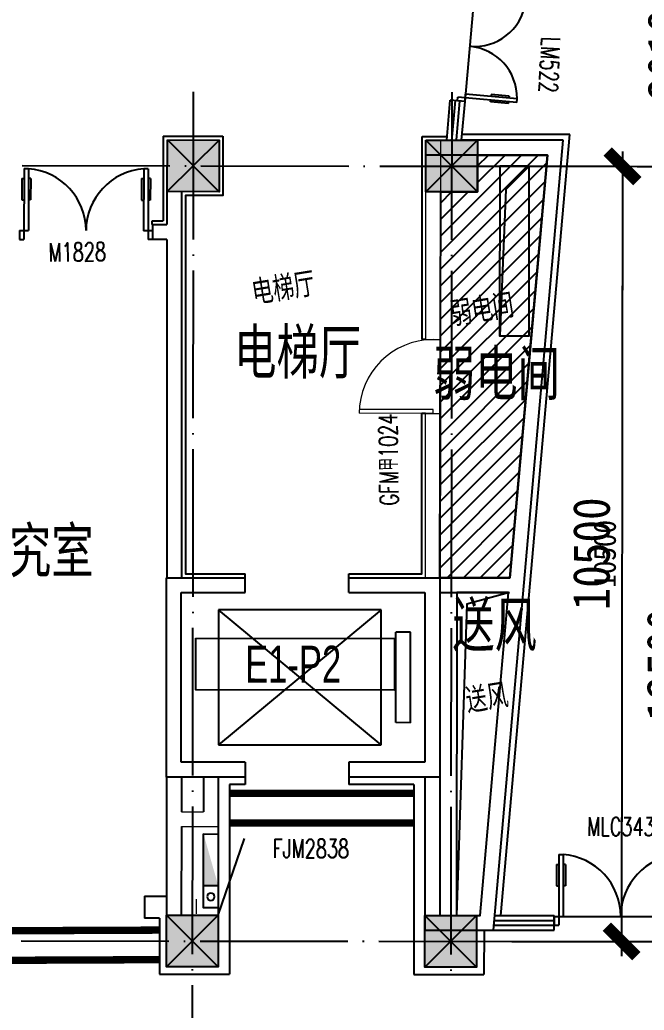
# Model space of a CAD drawing. Header units: millimetres. Extents: x 347599 to 1495443, y -100002 to 152717.
# Drawn here: x 1404402 to 1412855, y 38606 to 52021 of the extents above; entities that cross this region are included whole.
import ezdxf
from ezdxf.enums import TextEntityAlignment as Align

# ---------------------------------------------------------------- set-up
doc = ezdxf.new("R2010")
doc.units = ezdxf.units.MM
doc.header["$LTSCALE"] = 1000
doc.header["$PDMODE"] = 1
for name, pattern in [('E-RG-1F$0$$0$DOTE', [2.42, 2, -0.2, 0.02, -0.2]), ('E1-RI-1F$0$DASH', [0.35, 0.25, -0.1]), ('XRE2$0$HIDDEN', [0.375, 0.25, -0.125])]:
    doc.linetypes.add(name, pattern=pattern)
doc.layers.get('0').update_dxf_attribs({"linetype": 'CONTINUOUS'})
doc.layers.get('Defpoints').update_dxf_attribs({"linetype": 'CONTINUOUS'})
for name, color, linetype in [('00外装饰面', 21, 'CONTINUOUS'), ('A-------', 18, 'CONTINUOUS'), ('A-SYMB-DOOR', 13, 'CONTINUOUS'), ('A-SYMB-DOOR1', 4, 'CONTINUOUS'), ('A-设备', 253, 'CONTINUOUS'), ('A—墙体', 7, 'CONTINUOUS'), ('A—设备管丼、主管符号', 50, 'CONTINUOUS'), ('A—轴线、尺寸', 1, 'CONTINUOUS'), ('A—门窗', 135, 'CONTINUOUS'), ('E1-RI-1F$0$$10$A-DIMS-100', 1, 'CONTINUOUS'), ('E1-RI-1F$0$0P-FE-FH-F', 141, 'CONTINUOUS'), ('E1-RI-1F$0$0P-FE-HY', 141, 'CONTINUOUS'), ('E1-RI-1F$0$0P-TE-D0-A', 1, 'CONTINUOUS'), ('I—平面—文字', 40, 'CONTINUOUS'), ('I—平面—文字（放大1：100）', 40, 'XRE2$0$HIDDEN'), ('I—平面—消防设施', 10, 'CONTINUOUS'), ('I—平面—装饰面层线', 192, 'CONTINUOUS'), ('I—平面—门', 22, 'CONTINUOUS'), ('XRE1$0$A-SYMB', 4, 'CONTINUOUS'), ('XRE1$0$A-SYMB-NUMB-T', 4, 'CONTINUOUS'), ('轴线100', 1, 'CONTINUOUS')]:
    doc.layers.add(name, color=color, linetype=linetype)
for name, color, linetype, lineweight in [('E1-RI-1F$0$A-DOOR', 32, 'CONTINUOUS', 5), ('E1-RI-1F$0$A-DOOR-FRAM', 2, 'CONTINUOUS', 9), ('E1-RI-1F$0$A-DOOR-GLAZ', 1, 'CONTINUOUS', 5), ('E1-RI-1F$0$A-WALL', 7, 'CONTINUOUS', 5), ('E1-RV-1F$0$$2$A-WALL', 7, 'CONTINUOUS', 5), ('E1-RV-1F$0$A-WALL', 7, 'CONTINUOUS', 5)]:
    doc.layers.add(name, color=color, linetype=linetype, lineweight=lineweight)
doc.styles.add('ARIAL', font='simhei.ttf', dxfattribs={"width": 0.9})
doc.styles.add('ECADI-TXT', font='simplex.shx', dxfattribs={"bigfont": 'hztxt.shx'})
doc.styles.add('XD2008', font='simhei.ttf', dxfattribs={"width": 0.7})
doc.styles.add('XRE1$0$ECADI-TXT', font='simplex.shx', dxfattribs={"bigfont": 'hztxt.shx'})
doc.styles.add('幼圆', font='SIMYOU_0.TTF', dxfattribs={"width": 0.7})
doc.dimstyles.new('200', dxfattribs={"dimscale": 200, "dimtxt": 2.5, "dimasz": 2, "dimexe": 1, "dimexo": 1, "dimgap": 0.8, "dimtad": 1, "dimdec": 0, "dimdsep": 46, "dimtxsty": 'ARIAL', "dimblk1": 'ARCHTICK', "dimblk2": 'ARCHTICK', "dimsah": 1, "dimcen": -0.9, "dimdle": 1, "dimclrd": 256, "dimclre": 256, "dimclrt": 40, "dimaunit": 1, "dimadec": 0, "dimazin": 0, "dimtfac": 0.35, "dimtdec": 0, "dimtix": 1, "dimtmove": 2, "dimatfit": 3, "dimldrblk": 'ARCHTICK', "dimfxl": 0, "dimtvp": 0.8, "dimtolj": 1, "dimtzin": 0, "dimarcsym": 0})
doc.dimstyles.new('副本 100', dxfattribs={"dimscale": 100, "dimtxt": 2.5, "dimasz": 2, "dimexe": 1, "dimexo": 1, "dimgap": 0.8, "dimtad": 1, "dimdec": 0, "dimdsep": 46, "dimtxsty": 'ARIAL', "dimblk1": 'ARCHTICK', "dimblk2": 'ARCHTICK', "dimsah": 1, "dimcen": -0.9, "dimdle": 1, "dimclrd": 256, "dimclre": 256, "dimclrt": 40, "dimaunit": 1, "dimadec": 0, "dimazin": 0, "dimtfac": 0.35, "dimtdec": 0, "dimtix": 1, "dimtmove": 2, "dimatfit": 3, "dimldrblk": 'ARCHTICK', "dimfxl": 0, "dimtvp": 0.8, "dimtolj": 1, "dimtzin": 0, "dimarcsym": 0})

# ---------------------------------------------------------------- blocks, each defined once
blk = doc.blocks.new('E1-RI-1F$0$$DORLIB2D$00000011')
for p, q in [((-0.4667, 0.4709), (-0.4667, -0.0625)), ((-0.4667, 0.4709), (-0.4333, 0.4709)), ((-0.4333, 0.4709), (-0.4333, 0.0042)), ((0.4333, 0.4709), (0.4333, 0.0042)), ((0.4667, 0.4709), (0.4333, 0.4709)), ((0.4667, 0.4709), (0.4667, -0.0625)), ((-0.4833, 0.3962), (-0.4833, 0.2346)), ((-0.4833, 0.3962), (-0.4667, 0.3962)), ((-0.4167, 0.3962), (-0.4333, 0.3962)), ((-0.4167, 0.3962), (-0.4167, 0.2346)), ((0.4167, 0.3962), (0.4167, 0.2346)), ((0.4167, 0.3962), (0.4333, 0.3962)), ((0.4833, 0.3962), (0.4667, 0.3962)), ((0.4833, 0.3962), (0.4833, 0.2346)), ((-0.4833, 0.2346), (-0.4667, 0.2346)), ((-0.4167, 0.2346), (-0.4333, 0.2346)), ((0.4167, 0.2346), (0.4333, 0.2346)), ((0.4833, 0.2346), (0.4667, 0.2346)), ((-0.5, 0.0042), (-0.4333, 0.0042)), ((-0.5, 0.0042), (-0.5, -0.0625)), ((0.5, 0.0042), (0.4333, 0.0042)), ((0.5, 0.0042), (0.5, -0.0625)), ((-0.5, -0.0625), (-0.4667, -0.0625)), ((0.5, -0.0625), (0.4667, -0.0625))]:
    blk.add_line(p, q)
for centre, start, end in [((-0.4667, 0.0042), 0, 85.90396), ((0.4667, 0.0042), 94.09604, 180)]:
    blk.add_arc(centre, 0.4667, start, end)
blk = doc.blocks.new('E1-RI-1F$0$SINGLE-FLUSH_VISION_-_36__')
at = {"layer": 'E1-RI-1F$0$A-DOOR'}
for p, q in [((406, -76), (406, -1075)), ((457, -76), (406, -76)), ((457, -76), (457, -1076))]:
    blk.add_line(p, q, dxfattribs=at)
blk.add_arc((457, -76), 1000, 180, 270, dxfattribs=at)
blk = doc.blocks.new('E1-RI-1F$0$XFX-BX')
blk.add_lwpolyline([(0, 0), (0, 200), (700, 200), (700, 0)], close=True)
blk.add_solid([(0, 0), (0, 0), (700, 0), (700, 200)])
blk = doc.blocks.new('E1-RI-1F$0$AEQE')
at = {"layer": 'E1-RI-1F$0$0P-FE-FH-F'}
blk.add_circle((11709503, -6156376), 50, dxfattribs=at)
at = {"layer": 'E1-RI-1F$0$0P-TE-D0-A'}
blk.add_lwpolyline([(11709777, -6157187), (11709570, -6156209), (11709374, -6156250), (11709581, -6157228)], close=True, dxfattribs=at)
at = {"layer": 'E1-RI-1F$0$0P-FE-HY', "xscale": -0.9999999999999996, "rotation": 281.977062229859}
blk.add_blockref('E1-RI-1F$0$XFX-BX', (11709582, -6157228), dxfattribs=at)
blk = doc.blocks.new('_ArchTick')
at = {"color": 0, "linetype": 'ByBlock', "const_width": 0.4}
blk.add_lwpolyline([(-0.5, -0.5), (0.5, 0.5)], dxfattribs=at)
blk = doc.blocks.new('*D202')
at = {"layer": 'A—轴线、尺寸', "linetype": 'ByBlock', "lineweight": -2}
for p, q in [((1412562, 50237), (1412549, 39337)), ((1411177, 50038), (1412762, 50036)), ((1411164, 39538), (1412749, 39537))]:
    blk.add_line(p, q, dxfattribs=at)
at = {"layer": 'Defpoints', "color": 0, "linetype": 'ByBlock'}
for p in [(1410977, 50039), (1410964, 39539), (1412549, 39537)]:
    blk.add_point(p, dxfattribs=at)
at = {"layer": 'A—轴线、尺寸', "linetype": 'ByBlock', "lineweight": -2, "xscale": 400, "yscale": 400, "zscale": 400}
for p, rotation in [((1412562, 50037), 89.93222881953976), ((1412549, 39537), 269.9322288195398)]:
    blk.add_blockref('_ArchTick', p, dxfattribs=dict(at, rotation=rotation))
at = {"layer": 'A—轴线、尺寸', "color": 40, "linetype": 'ByBlock', "insert": (1412143, 44787), "char_height": 500, "attachment_point": 5, "rotation": 89.9322, "style": 'ARIAL'}
blk.add_mtext('\\A1;10500', dxfattribs=at)
blk = doc.blocks.new('*D230')
at = {"layer": 'A—轴线、尺寸', "linetype": 'ByBlock', "lineweight": -2}
for p, q in [((1413562, 50236), (1413545, 36336)), ((1410677, 50039), (1413762, 50035)), ((1410661, 36539), (1413746, 36535))]:
    blk.add_line(p, q, dxfattribs=at)
at = {"layer": 'Defpoints', "color": 0, "linetype": 'ByBlock'}
for p in [(1410477, 50039), (1410461, 36539), (1413546, 36536)]:
    blk.add_point(p, dxfattribs=at)
at = {"layer": 'A—轴线、尺寸', "linetype": 'ByBlock', "lineweight": -2, "xscale": 400, "yscale": 400, "zscale": 400}
for p, rotation in [((1413562, 50036), 89.93222881953976), ((1413546, 36536), 269.9322288195398)]:
    blk.add_blockref('_ArchTick', p, dxfattribs=dict(at, rotation=rotation))
at = {"layer": 'A—轴线、尺寸', "color": 40, "linetype": 'ByBlock', "insert": (1413141, 43286), "char_height": 500, "attachment_point": 5, "rotation": 89.9322, "style": 'ARIAL'}
blk.add_mtext('\\A1;13500', dxfattribs=at)
blk = doc.blocks.new('*D327')
at = {"layer": 'A—轴线、尺寸', "linetype": 'ByBlock', "lineweight": -2}
for p, q in [((1413566, 49836), (1413566, 53255)), ((1413086, 53055), (1413766, 53055)), ((1412762, 50036), (1413766, 50036))]:
    blk.add_line(p, q, dxfattribs=at)
at = {"layer": 'Defpoints', "color": 0, "linetype": 'ByBlock'}
for p in [(1412886, 53055), (1413566, 53055), (1412562, 50036)]:
    blk.add_point(p, dxfattribs=at)
at = {"layer": 'A—轴线、尺寸', "linetype": 'ByBlock', "lineweight": -2, "xscale": 400, "yscale": 400, "zscale": 400}
for p, rotation in [((1413566, 53055), 90), ((1413566, 50036), 270)]:
    blk.add_blockref('_ArchTick', p, dxfattribs=dict(at, rotation=rotation))
at = {"layer": 'A—轴线、尺寸', "color": 40, "linetype": 'ByBlock', "insert": (1413153, 51546), "char_height": 500, "attachment_point": 5, "rotation": 90, "style": 'ARIAL'}
blk.add_mtext('\\A1;3018', dxfattribs=at)
blk = doc.blocks.new('ECADI-TAG-DOOR')
blk = doc.blocks.new('XRE1$0$ECADI-TAG-CODE')
at = {"layer": 'XRE1$0$A-SYMB-NUMB-T', "color": 1}
blk.add_lwpolyline([(0.92, 3.5), (14.352, 3.5), (14.352, 0), (0.92, 0)], close=True, dxfattribs=at)
at = {"layer": 'XRE1$0$A-SYMB-NUMB-T', "style": 'XRE1$0$ECADI-TXT', "width": 0.7}
blk.add_attdef('CODE', text='', height=2.5, dxfattribs=at).set_placement((7.5, 1.75), align=Align.MIDDLE_CENTER)
blk = doc.blocks.new('E1-RI-1F$0$SLIDING-4_PANEL_NO_TRIM_NO')
at = {"layer": 'E1-RI-1F$0$A-DOOR'}
for p, q in [((102, 226), (0, 226)), ((0, 226), (0, 175)), ((0, 175), (102, 175)), ((102, 175), (102, 226)), ((635, 175), (533, 175)), ((533, 175), (533, 125)), ((635, 125), (635, 175)), ((1575, 175), (1575, 226)), ((1575, 226), (1676, 226)), ((1676, 175), (1575, 175)), ((1676, 226), (1676, 175)), ((2108, 125), (2108, 175)), ((2108, 175), (2210, 175)), ((2210, 175), (2210, 125)), ((533, 125), (635, 125)), ((1168, 125), (1067, 125)), ((1067, 125), (1067, 74)), ((1067, 74), (1168, 74)), ((1168, 74), (1168, 125)), ((1625, 74), (1524, 74)), ((1524, 74), (1524, 23)), ((1524, 23), (1625, 23)), ((1625, 23), (1625, 74)), ((2210, 125), (2108, 125)), ((2641, 74), (2641, 125)), ((2641, 125), (2743, 125)), ((2743, 74), (2641, 74)), ((2743, 125), (2743, 74)), ((3098, 23), (3098, 74)), ((3098, 74), (3200, 74)), ((3200, 23), (3098, 23)), ((3200, 74), (3200, 23))]:
    blk.add_line(p, q, dxfattribs=at)
at = {"layer": 'E1-RI-1F$0$A-DOOR-FRAM'}
for p, q in [((-3200, 175), (-3200, 51)), ((-3200, 102), (-3200, -23))]:
    blk.add_line(p, q, dxfattribs=at)
at = {"layer": 'E1-RI-1F$0$A-DOOR-GLAZ'}
for p, q in [((102, 201), (1575, 201)), ((635, 150), (2108, 150)), ((1168, 99), (2641, 99)), ((1625, 48), (3098, 48))]:
    blk.add_line(p, q, dxfattribs=at)
blk = doc.blocks.new('*D450')
at = {"layer": 'Defpoints', "color": 0, "linetype": 'Continuous'}
for p in [(1410977, 50039), (1410964, 39539), (1412549, 39537)]:
    blk.add_point(p, dxfattribs=at)
at = {"layer": '轴线100', "linetype": 'Continuous', "lineweight": -2}
for p, q in [((1411077, 50038), (1412662, 50037)), ((1412562, 50137), (1412549, 39437)), ((1411064, 39539), (1412649, 39537))]:
    blk.add_line(p, q, dxfattribs=at)
at = {"layer": '轴线100', "linetype": 'Continuous', "lineweight": -2, "xscale": 200, "yscale": 200, "zscale": 200}
for p, rotation in [((1412562, 50037), 89.93222881953983), ((1412549, 39537), 269.9322288195398)]:
    blk.add_blockref('_ArchTick', p, dxfattribs=dict(at, rotation=rotation))
at = {"layer": '轴线100', "color": 40, "linetype": 'Continuous', "insert": (1412324, 44787), "char_height": 300, "attachment_point": 5, "rotation": 89.9322, "style": 'ARIAL'}
blk.add_mtext('\\A1;10500', dxfattribs=at)
blk = doc.blocks.new('*D478')
at = {"layer": 'Defpoints', "color": 0, "linetype": 'Continuous'}
for p in [(1410477, 50039), (1410461, 36539), (1413546, 36536)]:
    blk.add_point(p, dxfattribs=at)
at = {"layer": '轴线100', "linetype": 'Continuous', "lineweight": -2}
for p, q in [((1410577, 50039), (1413662, 50035)), ((1413562, 50136), (1413545, 36436)), ((1410561, 36539), (1413646, 36535))]:
    blk.add_line(p, q, dxfattribs=at)
at = {"layer": '轴线100', "linetype": 'Continuous', "lineweight": -2, "xscale": 200, "yscale": 200, "zscale": 200}
for p, rotation in [((1413562, 50036), 89.93222881953983), ((1413546, 36536), 269.9322288195398)]:
    blk.add_blockref('_ArchTick', p, dxfattribs=dict(at, rotation=rotation))
at = {"layer": '轴线100', "color": 40, "linetype": 'Continuous', "insert": (1413322, 43286), "char_height": 300, "attachment_point": 5, "rotation": 89.9322, "style": 'ARIAL'}
blk.add_mtext('\\A1;13500', dxfattribs=at)

msp = doc.modelspace()

# ---------------------------------------------------------------- hatches: boundary and pattern name
at = {"layer": 'A-------'}
for points in [[(1406399.9, 50393.7), (1407099.9, 50392.9), (1407099.1, 49692.9), (1406399.1, 49693.7)], [(1409899.6, 50389.5), (1410599.6, 50388.7), (1410598.7, 49688.7), (1409898.7, 49689.5)], [(1406387.5, 39893.7), (1407087.5, 39892.9), (1407086.7, 39192.9), (1406386.7, 39193.7)], [(1409887.1, 39889.6), (1410587.1, 39888.7), (1410586.3, 39188.7), (1409886.3, 39189.6)]]:
    msp.add_hatch(color=256, dxfattribs=at).paths.add_polyline_path(points)
at = {"layer": 'A-设备'}
h = msp.add_hatch(dxfattribs=at)
h.set_pattern_fill('ANSI31', color=253, scale=50, style=0)
h.set_pattern_definition([(45, (1000000, 0), (-112.2532, 112.2532), [])])
h.paths.add_polyline_path([(1410100.2, 49689.3), (1410598.7, 49688.7), (1410598.7, 50189.5), (1411544, 50189.5), (1411037.9, 44464.6), (1410087.5, 44464.6)])

# ---------------------------------------------------------------- linework, layer by layer
at = {"elevation": 0}
for points in [[(1406399.9, 50393.7), (1407099.9, 50392.9), (1407099.1, 49692.9), (1406399.1, 49693.7)], [(1409899.6, 50389.5), (1410599.6, 50388.7), (1410598.7, 49688.7), (1409898.7, 49689.5)], [(1406387.5, 39893.7), (1407087.5, 39892.9), (1407086.7, 39192.9), (1406386.7, 39193.7)], [(1409887.1, 39889.6), (1410587.1, 39888.7), (1410586.3, 39188.7), (1409886.3, 39189.6)]]:
    msp.add_lwpolyline(points, close=True, dxfattribs=at)
at = {"layer": '00外装饰面', "linetype": 'ByBlock', "ltscale": 5}
for p, q in [((1411847.6, 50469.5), (1410390, 50469.5)), ((1410915.2, 39889.6), (1411847.6, 50469.5))]:
    msp.add_line(p, q, dxfattribs=at)
at = {"layer": 'A-设备', "color": 253, "elevation": 0}
msp.add_lwpolyline([(1410100.2, 49689.3), (1410598.7, 49688.7), (1410598.7, 50189.5), (1411544, 50189.5), (1411037.9, 44464.6), (1410087.5, 44464.6), (1410100.2, 49689.3)], close=True, dxfattribs=at)
at = {"layer": 'A—墙体'}
for p, q in [((1411760.2, 50389.5), (1410382.9, 50389.5)), ((1410817.3, 39689.6), (1411760.2, 50389.5)), ((1411544, 50189.5), (1409899.4, 50189.5)), ((1411325.5, 47718), (1411544, 50189.5)), ((1406392.5, 49693.1), (1406392.5, 49246.9)), ((1406593.3, 49692.9), (1406592.5, 44464)), ((1406198.6, 49246.8), (1406198.3, 49043.9)), ((1406198.6, 49246.8), (1406392.5, 49246.9)), ((1406392.5, 49043.7), (1406198.3, 49043.9)), ((1406392.5, 49043.7), (1406392.5, 44464.6)), ((1411037.9, 44464.6), (1411325.5, 47718)), ((1406387.5, 41764.6), (1406387.5, 44464.6)), ((1406387.5, 44464.6), (1407455.1, 44464.6)), ((1407455.1, 44264.6), (1407455.1, 44464.6)), ((1408855.1, 44464.6), (1410087.5, 44464.6)), ((1408855.1, 44264.6), (1408855.1, 44464.6)), ((1410087.5, 44464.6), (1411037.9, 44464.6)), ((1410087.5, 44464.6), (1410087.5, 41764.6)), ((1406587.5, 41964.6), (1406587.5, 44264.6)), ((1406587.5, 44264.6), (1407455.1, 44264.6)), ((1408855.1, 44264.6), (1409887.5, 44264.6)), ((1409887.5, 44264.6), (1409887.5, 41964.6)), ((1410087.5, 44264.6), (1411020.2, 44264.6)), ((1410633.4, 39889.6), (1411020.2, 44264.6)), ((1407455.1, 41964.6), (1406587.5, 41964.6)), ((1407455.1, 41964.6), (1407455.1, 41764.6)), ((1409887.5, 41964.6), (1408855.1, 41964.6)), ((1408855.1, 41964.6), (1408855.1, 41764.6)), ((1406389.1, 41764.6), (1406387.5, 39893.7)), ((1407455.1, 41764.6), (1406387.5, 41764.6)), ((1406589.7, 41764.6), (1406589.1, 41293.5)), ((1406889.7, 41764.5), (1406889.2, 41293.1)), ((1407089.7, 41764.2), (1407087.5, 39892.9)), ((1410087.5, 41764.6), (1408855.1, 41764.6)), ((1409887.2, 41764.6), (1409887.2, 39689.6)), ((1410087.2, 41764.6), (1410087.2, 39889.6)), ((1406588.9, 41093.5), (1406587.5, 39893.5)), ((1410087.2, 39889.6), (1410633.4, 39889.6)), ((1409887.2, 39689.6), (1410817.3, 39689.6))]:
    msp.add_line(p, q, dxfattribs=at)
at = {"layer": 'A—设备管丼、主管符号'}
for p, q in [((1409292.5, 42201), (1407090.8, 44027.7)), ((1409292.5, 44027.2), (1407090.8, 44027.7)), ((1407090.8, 44027.7), (1407090.8, 42201.5)), ((1409292.5, 42201), (1407090.8, 44027.7)), ((1409292.5, 44027.2), (1407090.8, 44027.7)), ((1407090.8, 44027.7), (1407090.8, 42201.5)), ((1409292.5, 44027.2), (1407090.8, 42201.5)), ((1409292.5, 44027.2), (1407090.8, 42201.5)), ((1409292.5, 42201), (1409292.5, 44027.2)), ((1409292.5, 42201), (1409292.5, 44027.2)), ((1409692.4, 43727.1), (1409492.4, 43727.2)), ((1409492.6, 42501), (1409492.4, 43727.2)), ((1409692.4, 43727.1), (1409492.4, 43727.2)), ((1409492.6, 42501), (1409492.4, 43727.2)), ((1409692.6, 42500.9), (1409692.4, 43727.1)), ((1409692.6, 42500.9), (1409692.4, 43727.1)), ((1409692.6, 42500.9), (1409492.6, 42501)), ((1409692.6, 42500.9), (1409492.6, 42501)), ((1407090.8, 42201.5), (1409292.5, 42201)), ((1407090.8, 42201.5), (1409292.5, 42201))]:
    msp.add_line(p, q, dxfattribs=at)
msp.add_lwpolyline([(1411296.4, 50037.4), (1410899.2, 50038.7), (1410896.4, 47738.3), (1411296.4, 47738.7)], close=True, dxfattribs=at)
for points in [[(1411296.4, 50037.4), (1410981.6, 49723.7), (1410899.2, 47738.7)], [(1411020.1, 44263.5), (1410318, 44264.6), (1410312.7, 39887.8), (1410633.4, 39889.6), (1411020.1, 44263.5)], [(1411029.5, 44263.5), (1410454.2, 44105.3), (1410312.7, 39887.8)]]:
    msp.add_lwpolyline(points, dxfattribs=at)
at = {"layer": 'A—轴线、尺寸', "linetype": 'E-RG-1F$0$$0$DOTE'}
for p, q in [((1406750.7, 51043.3), (1406730.7, 34142.9)), ((1410250.3, 51039.1), (1410236.2, 39089.2)), ((1370554.3, 50086.1), (1417694.4, 50030.3)), ((1370541.9, 39586.1), (1414821.8, 39533.7))]:
    msp.add_line(p, q, dxfattribs=at)
at = {"layer": 'A—门窗'}
for p, q in [((1410182.1, 50389.5), (1410230.1, 50932.4)), ((1410429.3, 50914.8), (1410230.1, 50932.4)), ((1410251.9, 50383.4), (1410299.9, 50926.2)), ((1410313.2, 50395.7), (1410359.6, 50921)), ((1410382.9, 50389.5), (1410429.3, 50914.8)), ((1410835, 39889.6), (1411638, 39889.6)), ((1411638, 39689.6), (1411638, 39889.6)), ((1410823.2, 39756.2), (1411638, 39756.2)), ((1410829.1, 39822.9), (1411638, 39822.9)), ((1410817.3, 39689.6), (1411638, 39689.6))]:
    msp.add_line(p, q, dxfattribs=at)
at = {"layer": 'Defpoints'}
for p, q in [((1406399.1, 49693.7, 0), (1407099.9, 50392.9, 0)), ((1406399.9, 50393.7, 0), (1407099.1, 49692.9, 0)), ((1409898.7, 49689.5, 0), (1410599.6, 50388.7, 0)), ((1409899.6, 50389.5, 0), (1410598.7, 49688.7, 0)), ((1406386.7, 39193.7, 0), (1407087.5, 39892.9, 0)), ((1406387.5, 39893.7, 0), (1407086.7, 39192.9, 0)), ((1409886.3, 39189.6, 0), (1410587.1, 39888.7, 0)), ((1409887.1, 39889.6, 0), (1410586.3, 39188.7, 0))]:
    msp.add_line(p, q, dxfattribs=at)
at = {"layer": 'E1-RI-1F$0$$10$A-DIMS-100'}
msp.add_line((1410094.1, 44464.6), (1410096.7, 46689.5), dxfattribs=at)
at = {"layer": 'E1-RI-1F$0$A-WALL'}
for p, q in [((1409897.9, 47689.5), (1409901.1, 50389.5)), ((1410097.9, 47689.3), (1410101.1, 50389.3)), ((1409897.9, 47689.5), (1410097.9, 47689.3)), ((1409894.1, 44464.6), (1409896.7, 46689.8)), ((1409896.7, 46689.8), (1410096.7, 46689.5)), ((1406589.1, 41293.5), (1406889.2, 41293.1)), ((1406588.9, 41093.5), (1407088.9, 41092.9)), ((1406387.5, 39893.7), (1407087.5, 39892.9))]:
    msp.add_line(p, q, dxfattribs=at)
at = {"layer": 'E1-RV-1F$0$$2$A-WALL'}
for p, q in [((1406387.5, 41764.6), (1406387.5, 44464.6)), ((1406387.5, 44464.6), (1407455.1, 44464.6)), ((1408855.1, 44464.6), (1410087.5, 44464.6)), ((1410087.5, 44464.6), (1410087.5, 41764.6)), ((1406587.5, 41964.6), (1406587.5, 44264.6)), ((1408855.1, 44264.6), (1409887.5, 44264.6)), ((1409887.5, 44264.6), (1409887.5, 41964.6)), ((1407455.1, 41964.6), (1406587.5, 41964.6)), ((1409887.5, 41964.6), (1408855.1, 41964.6)), ((1407455.1, 41764.6), (1406387.5, 41764.6)), ((1410087.5, 41764.6), (1408855.1, 41764.6))]:
    msp.add_line(p, q, dxfattribs=at)
at = {"layer": 'E1-RV-1F$0$A-WALL'}
for p, q in [((1407455.1, 44264.6), (1407455.1, 44464.6)), ((1408855.1, 44264.6), (1408855.1, 44464.6)), ((1406587.5, 44264.6), (1407455.1, 44264.6)), ((1407455.1, 41964.6), (1407455.1, 41764.6)), ((1408855.1, 41964.6), (1408855.1, 41764.6))]:
    msp.add_line(p, q, dxfattribs=at)
at = {"layer": 'I—平面—消防设施', "linetype": 'E1-RI-1F$0$DASH', "const_width": 100}
for points in [[(1407241.3, 41543.6), (1409737.2, 41543.6)], [(1407241.3, 41143.6), (1409737.2, 41143.6)], [(1400237.1, 39665.3), (1406288.8, 39691.1)], [(1400237.1, 39265), (1406290.5, 39290.9)]]:
    msp.add_lwpolyline(points, dxfattribs=at)
at = {"layer": 'I—平面—消防设施'}
msp.add_lwpolyline([(1407087.5, 39892.9), (1407442.9, 40933.9)], dxfattribs=at)
at = {"layer": 'I—平面—装饰面层线'}
for p, q in [((1406343.9, 50446.9), (1406342.6, 49296.9)), ((1406343.9, 50443.8), (1407150, 50442.8)), ((1409851.1, 50439.6), (1410186.5, 50439.2)), ((1406192.5, 49247.1), (1406192.6, 49297.1)), ((1406192.6, 49297.1), (1406342.6, 49296.9)), ((1409897.9, 47689.5), (1409847.9, 47689.6, 0)), ((1409896.7, 46689.8), (1409846.7, 46689.8, 0)), ((1407455.1, 44464.6), (1407455.1, 44514.6, 0)), ((1408855.1, 44464.6), (1408855.1, 44514.6, 0)), ((1407455.1, 41764.6), (1407455.1, 41664.6)), ((1408855.1, 41764.6), (1408855.1, 41664.6)), ((1407455.1, 41664.6), (1407241.3, 41664.6)), ((1407241.3, 41664.6), (1407241.3, 39092.7)), ((1409737.2, 41664.6), (1408855.1, 41664.6)), ((1409737.2, 41664.6), (1409737.2, 39089.7)), ((1406088, 40150.8), (1406387.7, 40151.1)), ((1406088, 40150.8), (1406088.3, 39850.8)), ((1406291.3, 39851), (1406088.3, 39850.8)), ((1406291.3, 39851), (1406291.3, 39093.8)), ((1410686.9, 39689.6, 0), (1410686.2, 39088.6, 0)), ((1406291.3, 39093.8), (1407241.3, 39092.7, 0)), ((1409737.2, 39089.7), (1410686.2, 39088.6, 0))]:
    msp.add_line(p, q, dxfattribs=at)
at = {"layer": 'I—平面—装饰面层线', "elevation": 0}
for points in [[(1407150, 50442.8), (1407149, 49642.9), (1406643.3, 49642.9), (1406643.3, 44514.6), (1407455.1, 44514.6)], [(1409847.9, 47689.6), (1409851.1, 50439.6)], [(1408855.1, 44514.6), (1409844.1, 44514.6), (1409846.7, 46689.8)]]:
    msp.add_lwpolyline(points, dxfattribs=at)
at = {"layer": 'I—平面—门'}
for p, q in [((1410429.3, 50914.8), (1410561.5, 52409.1)), ((1410096.7, 46689.3), (1410097.9, 47689.3)), ((1411638, 39876.2), (1413438, 39876.2))]:
    msp.add_line(p, q, dxfattribs=at)
at = {"layer": '轴线100', "linetype": 'E-RG-1F$0$$0$DOTE'}
for p, q in [((1406750.7, 51043.3), (1406730.7, 34142.9)), ((1410250.3, 51039.1), (1410236.2, 39089.2)), ((1370554.3, 50086.1), (1414861.6, 50033.7)), ((1370541.9, 39586.1), (1414821.8, 39533.7))]:
    msp.add_line(p, q, dxfattribs=at)

# ---------------------------------------------------------------- block references
at = {"layer": 'A-SYMB-DOOR'}
ref = msp.add_blockref('ECADI-TAG-DOOR', (1410689.4, 50847.2), dxfattribs=dict(at, xscale=100.0000000022703, yscale=100.0000000022703, zscale=100.0000000022703, rotation=267))
ref.add_attrib('门窗主编号1', 'LM522', dxfattribs={"height": 250, "rotation": 267, "style": 'ECADI-TXT', "width": 0.7}).set_placement((1411428.9, 51038.7), align=Align.RIGHT)
ref = msp.add_blockref('ECADI-TAG-DOOR', (1413373.3, 40235.6), dxfattribs=dict(at, xscale=100.0000000022703, yscale=100.0000000022703, zscale=100.0000000022703, rotation=359.7447720100855))
ref.add_attrib('门窗主编号1', 'MLC3438', dxfattribs={"height": 250, "rotation": 359.74477, "style": 'ECADI-TXT', "width": 0.7}).set_placement((1413146.5, 40965), align=Align.RIGHT)
at = {"layer": 'A-SYMB-DOOR1'}
ref = msp.add_blockref('ECADI-TAG-DOOR', (1405812.8, 48033.3), dxfattribs=dict(at, xscale=100.0000000022703, yscale=100.0000000022703, zscale=100.0000000022703, rotation=0.9368056070696499))
ref.add_attrib('门窗主编号1', 'M1828', dxfattribs={"layer": 'A-SYMB-DOOR', "height": 250, "rotation": 0.93681, "style": 'ECADI-TXT', "width": 0.7}).set_placement((1405570.9, 48757.9), align=Align.RIGHT)
ref = msp.add_blockref('ECADI-TAG-DOOR', (1410234.2, 46932.5), dxfattribs=dict(at, xscale=100.0000000022703, yscale=100.0000000022703, zscale=100.0000000022703, rotation=90.93680560706957))
ref.add_attrib('门窗主编号1', 'GFM甲1024', dxfattribs={"layer": 'A-SYMB-DOOR', "height": 250, "rotation": 90.93681, "style": 'ECADI-TXT', "width": 0.7}).set_placement((1409509.7, 46690.7), align=Align.RIGHT)
ref = msp.add_blockref('ECADI-TAG-DOOR', (1409089.8, 39942.6), dxfattribs=dict(at, xscale=100.0000000022703, yscale=100.0000000022703, zscale=100.0000000022703))
ref.add_attrib('门窗主编号1', 'FJM2838', dxfattribs={"layer": 'A-SYMB-DOOR', "height": 250, "rotation": 0, "style": 'ECADI-TXT', "width": 0.7}).set_placement((1408859.8, 40671), align=Align.RIGHT)
at = {"layer": 'I—平面—消防设施', "xscale": -1, "rotation": 191.9071381807279}
msp.add_blockref('E1-RI-1F$0$AEQE', (-8780344.2, -8399744), dxfattribs=at)
at = {"layer": 'I—平面—门'}
for p, xscale, yscale, zscale, rotation in [((1410489.1, 51662.4), 1499.999999997582, 1499.999999997582, 1499.999999997582, 264.9479103793083), ((1405298.5, 49157.6), 1800.000000000002, 1800.000000000002, -1800, 359.9322288707086)]:
    msp.add_blockref('E1-RI-1F$0$$DORLIB2D$00000011', p, dxfattribs=dict(at, xscale=xscale, yscale=yscale, zscale=zscale, rotation=rotation))
for name, p, rotation in [('E1-RI-1F$0$SINGLE-FLUSH_VISION_-_36__', (1410073.6, 47146.8), 269.9322288695719), ('E1-RI-1F$0$SLIDING-4_PANEL_NO_TRIM_NO', (1403592.4, 40092.5), 179.9322288729006)]:
    msp.add_blockref(name, p, dxfattribs=dict(at, rotation=rotation))
at = {"layer": 'I—平面—门', "xscale": 1800, "yscale": 1800, "zscale": 1800}
msp.add_blockref('E1-RI-1F$0$$DORLIB2D$00000011', (1412538, 39868.6), dxfattribs=at)
at = {"layer": 'XRE1$0$A-SYMB'}
ref = msp.add_blockref('XRE1$0$ECADI-TAG-CODE', (1406602.3, 42944.9), dxfattribs=dict(at, xscale=200.0000000186264, yscale=200.0000000186264, zscale=200.0000000186264, rotation=359.9358798885455))
ref.add_attrib('CODE', 'E1-P2', dxfattribs={"layer": 'XRE1$0$A-SYMB-NUMB-T', "color": 40, "height": 500, "rotation": 359.93588, "style": '幼圆', "width": 0.7}).set_placement((1408102.7, 43293.2), align=Align.MIDDLE_CENTER)

# ---------------------------------------------------------------- texts
at = {"layer": 'I—平面—文字', "linetype": 'ByBlock', "style": 'XD2008', "width": 0.7}
for s, p in [('电梯厅', (1407304, 47225.5, 0)), ('弱电间', (1409995.3, 46934.1, 0)), ('理论与计算研究室', (1400818, 44534.8, 0)), ('送风', (1410256.8, 43530.9, 0))]:
    msp.add_text(s, height=600, rotation=360, dxfattribs=at).set_placement(p)
at = {"layer": 'I—平面—文字（放大1：100）', "linetype": 'ByBlock', "style": 'XD2008', "width": 0.7}
for s, p in [('电梯厅', (1407567.9, 48181.7)), ('弱电间', (1410259.2, 47890.3)), ('送风', (1410463.7, 42654.1))]:
    msp.add_text(s, height=300, rotation=9.15842, dxfattribs=at).set_placement(p)

# ---------------------------------------------------------------- dimensions: what is measured, and where the dimension line sits
at = {"layer": 'A—轴线、尺寸', "linetype": 'ByBlock'}
for base, p1, p2, angle, picture, middle in [((1413566.1, 53054.8), (1412561.9, 50036.4), (1412886.1, 53054.8), 90, '*D327', (1413153.3, 51545.6)), ((1413545.6, 36535.6), (1410476.5, 50039.2), (1410460.6, 36539.2), 89.93223, '*D230', (1413140.8, 43286)), ((1412549.2, 39536.7), (1410976.5, 50038.6), (1410964.1, 39538.6), 89.93223, '*D202', (1412142.6, 44787.2))]:
    dim = msp.add_linear_dim(base=base, p1=p1, p2=p2, angle=angle, dimstyle='200', dxfattribs=at)
    dim.commit()
    dim.dimension.update_dxf_attribs({"geometry": picture, "text_midpoint": middle})
at = {"layer": '轴线100', "linetype": 'Continuous'}
for base, p1, p2, picture, middle in [((1413545.6, 36535.6), (1410476.5, 50039.2), (1410460.6, 36539.2), '*D478', (1413321.9, 43285.8)), ((1412549.2, 39536.7), (1410976.5, 50038.6), (1410964.1, 39538.6), '*D450', (1412323.7, 44787))]:
    dim = msp.add_linear_dim(base=base, p1=p1, p2=p2, angle=89.93223, dimstyle='副本 100', override={"dimtxt": 3}, dxfattribs=at)
    dim.commit()
    dim.dimension.update_dxf_attribs({"geometry": picture, "text_midpoint": middle})

doc.saveas('drawing.dxf')
